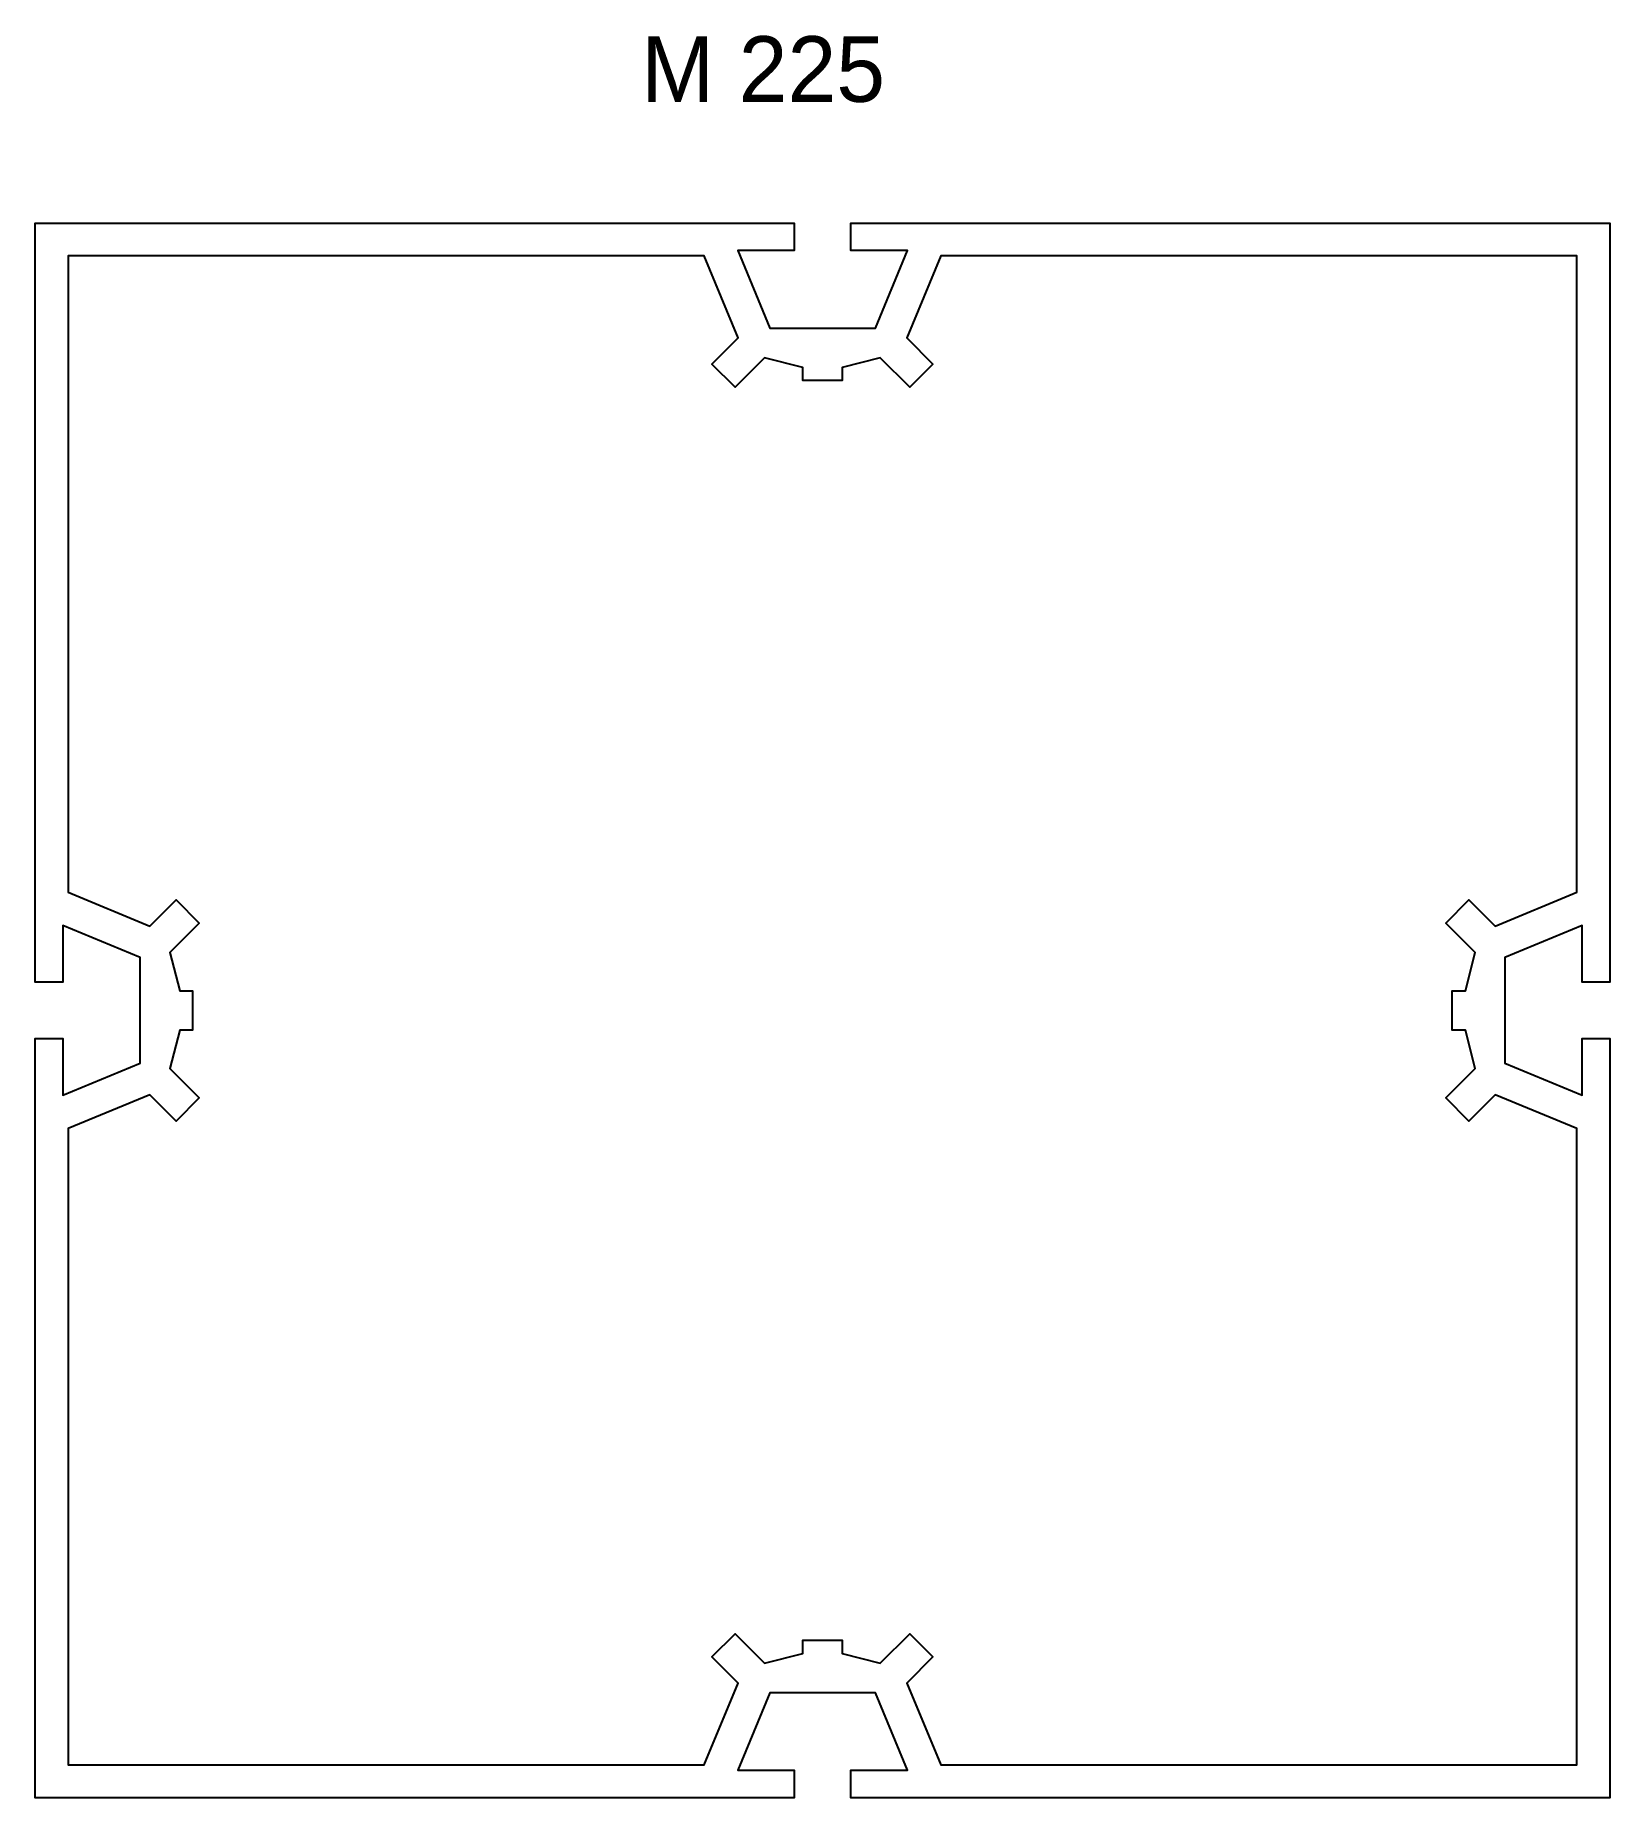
# Model space of a CAD drawing. Header units: millimetres. Extents: x -58 to 62, y -61 to 73.
import ezdxf

# ---------------------------------------------------------------- set-up
doc = ezdxf.new("R2010")
doc.units = ezdxf.units.MM
doc.header["$LTSCALE"] = 0.0125
doc.layers.add('Profil', color=7, linetype='Continuous')
doc.layers.add('Text_erfasst', color=3, linetype='Continuous')
doc.styles.add('gs25', font='gsimplex.shx', dxfattribs={"height": 25})

msp = doc.modelspace()

# ---------------------------------------------------------------- linework, layer by layer
at = {"layer": 'Profil'}
for points in [[(2.09, -53.36), (-1.93, -53.36), (-4.37, -59.26), (-0.06, -59.26), (-0.06, -61.36), (-57.91, -61.36), (-57.91, -3.51), (-55.81, -3.51), (-55.81, -7.83), (-49.91, -5.39), (-49.91, -1.36), (-49.91, 2.66), (-55.81, 5.1), (-55.81, 0.79), (-57.91, 0.79), (-57.91, 58.64), (-0.06, 58.64), (-0.06, 56.54), (-4.37, 56.54), (-1.93, 50.64), (2.09, 50.64), (6.12, 50.64), (8.56, 56.54), (4.24, 56.54), (4.24, 58.64), (62.09, 58.64), (62.09, 0.79), (59.99, 0.79), (59.99, 5.1), (54.09, 2.66), (54.09, -1.36), (54.09, -5.39), (59.99, -7.83), (59.99, -3.51), (62.09, -3.51), (62.09, -61.36), (4.24, -61.36), (4.24, -59.26), (8.56, -59.26), (6.12, -53.36)], [(50.09, -1.36), (50.09, 0.14), (51.09, 0.14), (51.83, 3.05), (49.59, 5.29), (51.36, 7.06), (53.36, 5.06), (59.59, 7.64), (59.59, 56.14), (11.1, 56.14), (8.52, 49.9), (10.51, 47.9), (8.75, 46.14), (6.5, 48.38), (3.59, 47.63), (3.59, 46.64), (2.09, 46.64), (0.59, 46.64), (0.59, 47.63), (-2.32, 48.38), (-4.56, 46.14), (-6.33, 47.9), (-4.33, 49.9), (-6.92, 56.14), (-55.41, 56.14), (-55.41, 7.64), (-49.17, 5.06), (-47.18, 7.06), (-45.41, 5.29), (-47.65, 3.05), (-46.9, 0.14), (-45.91, 0.14), (-45.91, -1.36), (-45.91, -2.86), (-46.9, -2.86), (-47.65, -5.78), (-45.41, -8.02), (-47.18, -9.79), (-49.17, -7.79), (-55.41, -10.37), (-55.41, -58.86), (-6.92, -58.86), (-4.33, -52.63), (-6.33, -50.63), (-4.56, -48.86), (-2.32, -51.11), (0.59, -50.36), (0.59, -49.36), (2.09, -49.36), (3.59, -49.36), (3.59, -50.36), (6.5, -51.11), (8.75, -48.86), (10.51, -50.63), (8.52, -52.63), (11.1, -58.86), (59.59, -58.86), (59.59, -10.37), (53.36, -7.79), (51.36, -9.79), (49.59, -8.02), (51.83, -5.78), (51.09, -2.86), (50.09, -2.86)]]:
    msp.add_lwpolyline(points, close=True, dxfattribs=at)

# ---------------------------------------------------------------- texts
at = {"layer": 'Text_erfasst', "style": 'gs25'}
msp.add_text('M 225', height=5, dxfattribs=at).set_placement((-11.72, 67.88))

doc.saveas('drawing.dxf')
